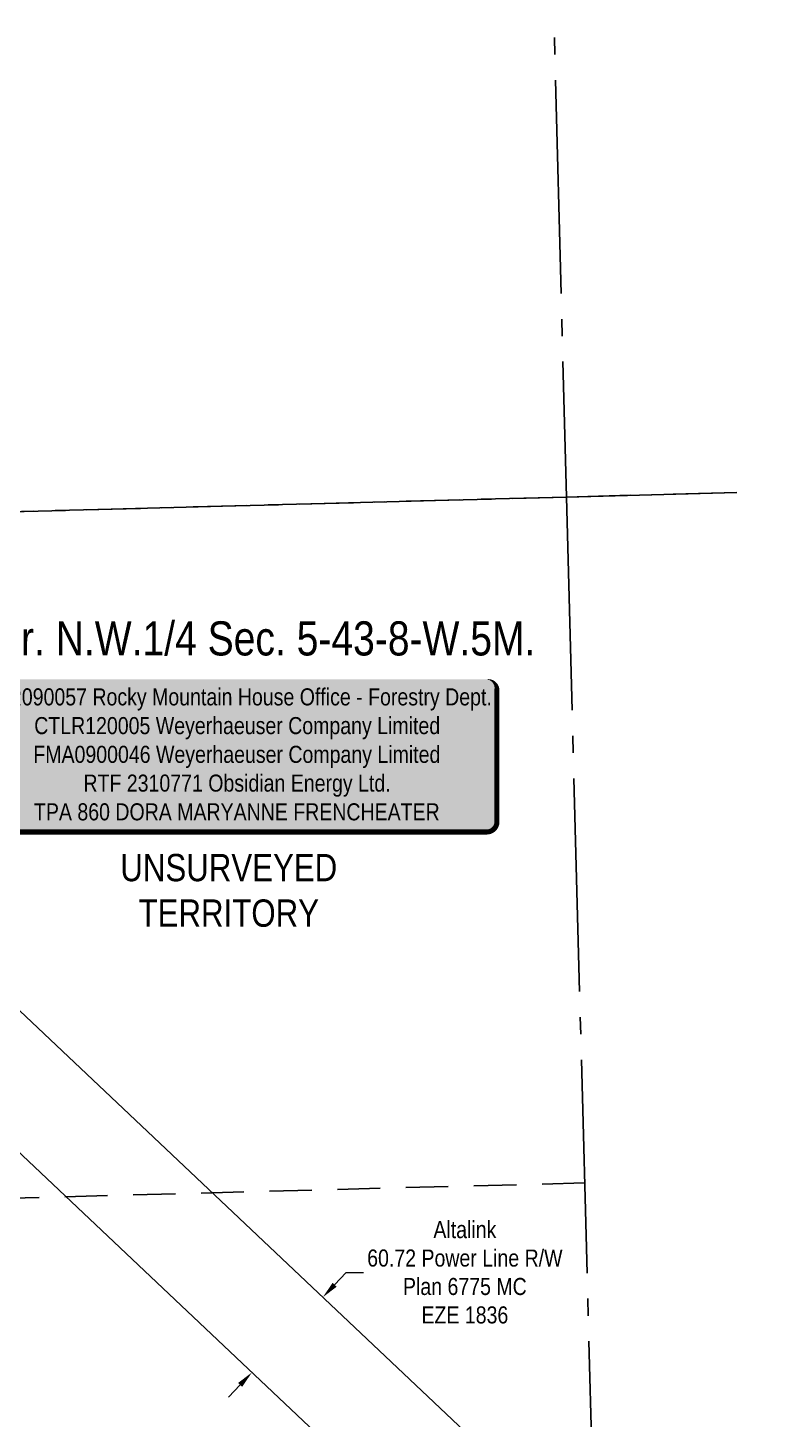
# Model space of a CAD drawing. Extents: x 623434 to 628962, y 5837704 to 5842259.
# Drawn here: x 626386 to 626824, y 5838226 to 5839041 of the extents above; entities that cross this region are included whole.
import ezdxf
from ezdxf.enums import TextEntityAlignment as Align

# ---------------------------------------------------------------- set-up
doc = ezdxf.new("R2010")
doc.units = 0
doc.header["$LTSCALE"] = 5
for name, pattern in [('foc-LSD', [8, 5, -3]), ('foc-QUARTERLINE', [33, 25, -3, 2, -3]), ('foc-UNSURVEYED', [12.5, 10, -2.5])]:
    doc.linetypes.add(name, pattern=pattern)
for name, color, linetype in [('AS-SURFACE IMPACT', 7, 'Continuous'), ('C-SYMBOL', 7, 'Continuous'), ('F-RW', 190, 'Continuous'), ('L-QSEC', 8, 'foc-QUARTERLINE'), ('L-SECTION-LSD', 7, 'foc-LSD'), ('L-UNS-T', 3, 'Continuous'), ('L-USEC', 7, 'foc-UNSURVEYED')]:
    doc.layers.add(name, color=color, linetype=linetype)
doc.layers.add('F-RW-T', color=190, linetype='Continuous', lineweight=9)
doc.styles.add('175L', font='ARIALN.TTF', dxfattribs={"height": 20})
doc.styles.add('80', font='ARIALN.TTF', dxfattribs={"height": 10})
doc.styles.add('80CG', font='ARIALN.TTF', dxfattribs={"height": 10})
doc.styles.add('80L', font='ARIALN.TTF', dxfattribs={"height": 10})
doc.dimstyles.new('Compass 5 000', dxfattribs={"dimscale": 5, "dimtxt": 9, "dimasz": 2, "dimexe": 0.2, "dimexo": 0.0625, "dimgap": 0.5, "dimtad": 0, "dimtih": 1, "dimtoh": 1, "dimzin": 0, "dimdsep": 46, "dimtxsty": '80CG', "dimcen": 0.1, "dimse1": 1, "dimse2": 1, "dimclrd": 256, "dimclrt": 256, "dimaunit": 1, "dimadec": 4, "dimazin": 0, "dimtfac": 0.06, "dimtofl": 0, "dimtmove": 0, "dimatfit": 1, "dimfxl": 0.2, "dimtolj": 1, "dimtzin": 0, "dimlwd": -1, "dimarcsym": 0})

# ---------------------------------------------------------------- blocks, each defined once
blk = doc.blocks.new('*U665')
h = blk.add_hatch(color=255)
edge = h.paths.add_edge_path()
edge.add_line((-146.5, -45.5), (146.5, -45.5))
edge.add_arc((146.5, -39.5), 6, 270, 360)
edge.add_line((152.5, -39.5), (152.5, 38))
edge.add_arc((146.5, 38), 6, 0, 90)
edge.add_line((146.5, 44), (-146.5, 44))
edge.add_arc((-146.5, 38), 6, 90, 180)
edge.add_line((-152.5, 38), (-152.5, -39.5))
edge.add_arc((-146.5, -39.5), 6, 180, 270)
at = {"color": 44, "flags": 128}
blk.add_lwpolyline([(-146.5, -45.5, 3, 3, 0), (146.5, -45.5, 3, 3, 0.414214), (152.5, -39.5, 3, 3, 0), (152.5, 38, 3, 0, 0.414214), (146.5, 44, 0, 0, 0), (-146.5, 44, 0, 0, 0.414214), (-152.5, 38, 0, 0, 0), (-152.5, -39.5, 0, 3, 0.414214)], format="xyseb", close=True, dxfattribs=at)
at = {"color": 44, "style": '80'}
blk.add_attdef('ENTER_TEXT_001', (-35.99, -5), '', height=10, dxfattribs=at)
blk = doc.blocks.new('*D693')
at = {"layer": 'F-RW-T', "transparency": 16777216}
for p, q in [((626566.24, 5838304.49), (626573.11, 5838311.77)), ((626573.11, 5838311.77), (626583.11, 5838311.77)), ((626510.84, 5838245.82), (626503.98, 5838238.55))]:
    blk.add_line(p, q, dxfattribs=at)
for points in [[(626565.03, 5838305.64), (626567.45, 5838303.35), (626559.38, 5838297.22)], [(626509.63, 5838246.96), (626512.06, 5838244.67), (626517.71, 5838253.09)]]:
    blk.add_solid(points, dxfattribs=at)
at = {"layer": 'F-RW-T', "transparency": 16777216, "insert": (626642.66, 5838311.77), "char_height": 10, "attachment_point": 5, "style": '80CG'}
blk.add_mtext('\\A1;Altalink\\P60.72 Power Line R/W\\PPlan 6775 MC\\PEZE 1836', dxfattribs=at)

msp = doc.modelspace()

# ---------------------------------------------------------------- linework, layer by layer
at = {"layer": 'F-RW', "flags": 128}
for points in [[(625816.59, 5838998.508), (626821.257, 5838049.976)], [(626823.526, 5837964.357), (625974.607, 5838765.844), (625774.921, 5838954.373)]]:
    msp.add_lwpolyline(points, dxfattribs=at)
at = {"layer": 'L-QSEC'}
for p, q in [((626678.736, 5839670.254), (626702.274, 5838766.198)), ((626702.274, 5838766.198), (626722.792, 5837992.057))]:
    msp.add_line(p, q, dxfattribs=at)
at = {"layer": 'L-SECTION-LSD'}
msp.add_line((626712.929, 5838364.211), (626306.54, 5838353.444), dxfattribs=at)
at = {"layer": 'L-USEC'}
for p, q in [((626702.274, 5838766.198), (626295.89, 5838755.397)), ((626295.89, 5838755.397), (626702.274, 5838766.198)), ((626802.203, 5838768.854), (626702.274, 5838766.198)), ((626702.274, 5838766.198), (626802.203, 5838768.854))]:
    msp.add_line(p, q, dxfattribs=at)

# ---------------------------------------------------------------- block references
at = {"layer": 'AS-SURFACE IMPACT'}
ref = msp.add_blockref('*U665', (626508.974, 5838615.382), dxfattribs=at)
ref.add_attrib('ENTER_TEXT_001', 'CLR090057 Rocky Mountain House Office - Forestry Dept.', (626359.875, 5838644.066), dxfattribs={"layer": '0', "color": 44, "height": 10, "style": '80'})
ref.add_attrib('ENTER_TEXT_002', 'CTLR120005 Weyerhaeuser Company Limited', (626390.052, 5838627.222), dxfattribs={"layer": '0', "color": 44, "height": 10, "style": '80'})
ref.add_attrib('ENTER_TEXT_003', 'FMA0900046 Weyerhaeuser Company Limited', (626389.52, 5838610.378), dxfattribs={"layer": '0', "color": 44, "height": 10, "style": '80'})
ref.add_attrib('ENTER_TEXT_004', 'RTF 2310771 Obsidian Energy Ltd.', (626418.909, 5838593.534), dxfattribs={"layer": '0', "color": 44, "height": 10, "style": '80'})
ref.add_attrib('ENTER_TEXT_005', 'TPA 860 DORA MARYANNE FRENCHEATER', (626389.899, 5838576.69), dxfattribs={"layer": '0', "color": 44, "height": 10, "style": '80'})

# ---------------------------------------------------------------- texts
at = {"layer": 'C-SYMBOL', "color": 3, "style": '175L'}
msp.add_text('Theor. N.W.1/4 Sec. 5-43-8-W.5M.', height=20, dxfattribs=at).set_placement((626507.054, 5838667.331), align=Align.BOTTOM_CENTER)
at = {"layer": 'L-UNS-T', "color": 3, "insert": (626504.173, 5838535.559), "char_height": 16, "attachment_point": 5, "style": '80L'}
msp.add_mtext_dynamic_manual_height_columns('UNSURVEYED TERRITORY', width=126.36819, gutter_width=47.483, heights=[0], dxfattribs=at)

# ---------------------------------------------------------------- dimensions: what is measured, and where the dimension line sits
at = {"layer": 'F-RW-T', "color": 2}
dim = msp.add_aligned_dim(p1=(626514.093, 5838256.501), p2=(626555.763, 5838300.636), distance=-4.972, text='Altalink\\P60.72 Power Line R/W\\PPlan 6775 MC\\PEZE 1836', dimstyle='Compass 5 000', dxfattribs=at)
dim.commit()
dim.dimension.update_dxf_attribs({"geometry": '*D693', "text_midpoint": (626642.658, 5838311.766)})

doc.saveas('drawing.dxf')
